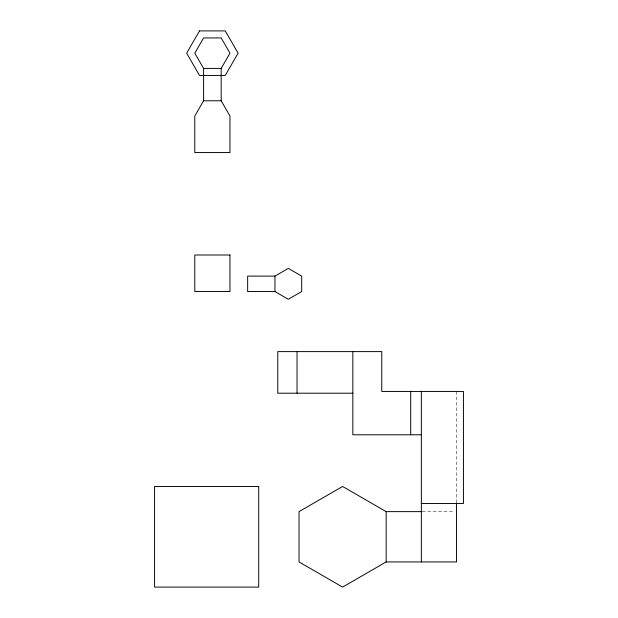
<?xml version="1.0" encoding="UTF-8"?>
<svg xmlns="http://www.w3.org/2000/svg" width="618" height="618" viewBox="0 0 618 618"><rect width="100%" height="100%" fill="white"/><g stroke="black" fill="none" stroke-linecap="round" stroke-linejoin="round"><path stroke-width="0.46" stroke-dasharray="3.09 2.32" d="M422.31 511.627L454.639 511.627M456.547 391.441L456.547 502.504"/><path stroke-width="0.93" d="M221.174 68.405L229.973 53.171L221.174 37.937L203.585 37.937L194.786 53.171L203.585 68.405L203.585 100.773L194.786 116.014L194.786 152.561L229.973 152.561L229.973 116.014L221.174 100.773L221.174 68.405L203.585 68.405M274.948 276.099L288.32 268.382L301.692 276.099L301.692 291.541L288.32 299.266L274.948 291.541L247.648 291.541L247.648 276.099L274.948 276.099L274.948 291.541M456.547 502.975L456.547 561.94L386.173 561.94L342.604 587.1L299.035 561.94L299.035 511.627L342.604 486.474L386.173 511.627L421.839 511.627M203.585 100.773L221.174 100.773M352.839 393.202L277.768 393.202L277.768 351.611L381.762 351.611L381.762 391.441L463.438 391.441L463.438 503.461L421.36 503.461M421.36 434.786L352.839 434.786L352.839 351.611M421.36 391.441L421.36 561.94M410.684 391.441L410.684 434.786M386.173 511.627L386.173 561.94M297.042 351.611L297.042 393.202M199.521 30.9L186.659 53.171L199.521 75.442L225.238 75.442L238.1 53.171L225.238 30.9L199.521 30.9M229.973 254.995L194.786 254.995L194.786 291.541L229.973 291.541L229.973 254.995M258.703 486.474L154.562 486.474L154.562 587.1L258.703 587.1L258.703 486.474"/></g></svg>
